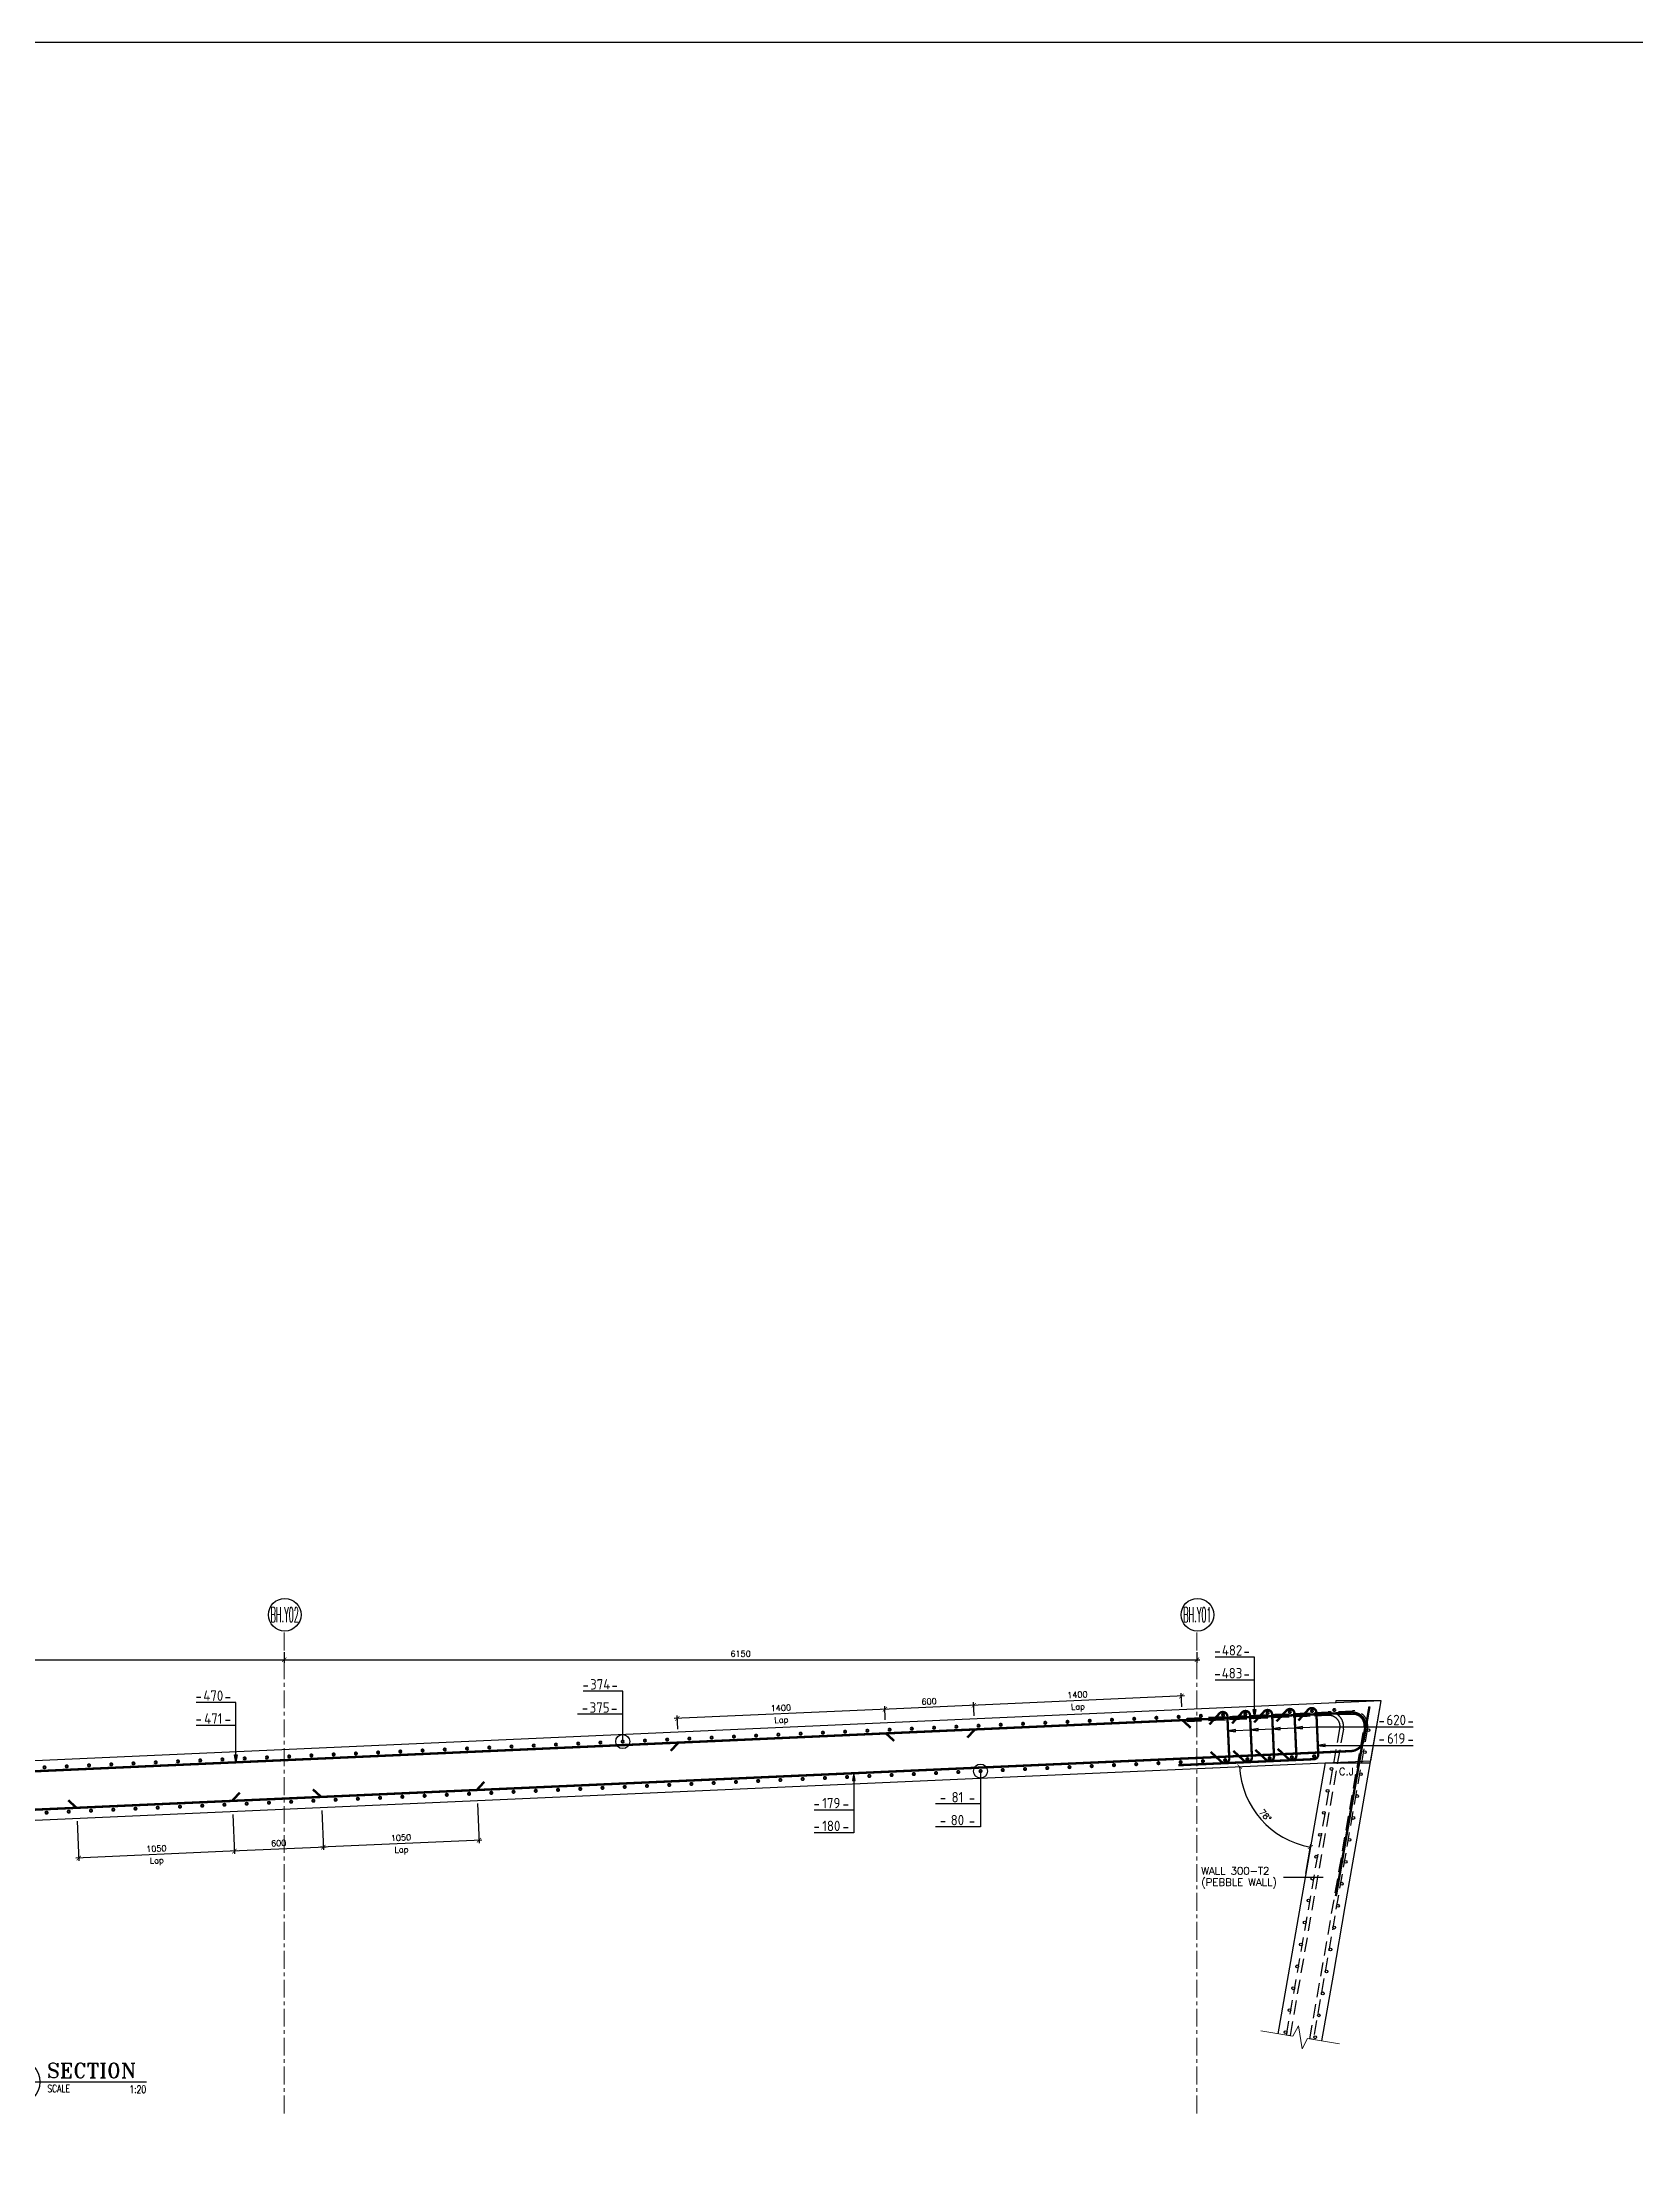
# Model space of a CAD drawing. Extents: x 660761725 to 1323371458, y 2734871439 to 5470067957.
# Drawn here: x 661490609 to 661501348, y 2734881799 to 2734896001 of the extents above; entities that cross this region are included whole.
import ezdxf
from ezdxf.enums import TextEntityAlignment as Align

# ---------------------------------------------------------------- set-up
doc = ezdxf.new("R2010")
doc.units = 0
doc.linetypes.add('AXES', pattern=[1.95, 1.2, -0.25, 0.25, -0.25])
doc.linetypes.add('Hidden', pattern=[714.375, 476.25, -238.125])
for name, color, linetype in [('_MECh-DIM', 7, 'Continuous'), ('S-ASSOCIATETEXT', 7, 'Continuous'), ('S-AXIS', 20, 'AXES'), ('S-RBAR-T10', 11, 'Continuous'), ('S-RBAR-T20', 10, 'Continuous'), ('S-RDIMO', 8, 'Continuous'), ('S-TXT', 3, 'Continuous'), ('S-TXT-B', 7, 'Continuous')]:
    doc.layers.add(name, color=color, linetype=linetype)
doc.layers.add('A-DETL', color=5, linetype='Continuous', lineweight=9, true_color=0x0000ff)
for name, color, linetype, lineweight in [('A-DETL-GENF', 7, 'Continuous', 9), ('A-ROOF', 7, 'Continuous', 15), ('A-WALL', 7, 'Continuous', 15), ('S-ARROW', 8, 'Continuous', 13), ('S-GRID', 7, 'Continuous', 9)]:
    doc.layers.add(name, color=color, linetype=linetype, lineweight=lineweight)
doc.layers.add('S-C.J', color=1, linetype='ZIGZAG', true_color=0xff0000)
doc.styles.add('ARMACAD', font='isocp.shx')
doc.styles.add('ROMANS', font='romans.shx')
doc.styles.add('ROMANT', font='romant')
doc.linetypes.add('ZIGZAG', pattern='A,0.0001,-0.2,[131,ltypeshp.shx,S=0.2,R=0,X=-0.2,Y=0],-0.4,[131,ltypeshp.shx,S=0.2,R=180,X=0.2,Y=0],-0.2', length=0.8001)
doc.dimstyles.new('S-DIMI-20', dxfattribs={"dimscale": 20, "dimtxt": 2, "dimasz": 1.5, "dimexe": 1, "dimexo": 1, "dimgap": 1, "dimtad": 1, "dimdec": 0, "dimzin": 12, "dimdsep": 46, "dimtxsty": 'ROMANS', "dimblk": 'ARCHTICK', "dimcen": 0.09, "dimdle": 1, "dimclrd": 8, "dimclre": 8, "dimclrt": 4, "dimadec": 0, "dimazin": 3, "dimtfac": 1, "dimtdec": 0, "dimtix": 1, "dimtmove": 1, "dimatfit": 3, "dimtolj": 1, "dimtzin": 0, "dimarcsym": 0})

# ---------------------------------------------------------------- blocks, each defined once
blk = doc.blocks.new('_ARCHTICK')
at = {"color": 0, "linetype": 'ByBlock', "const_width": 0.15}
blk.add_lwpolyline([(-0.5, -0.5), (0.5, 0.5)], dxfattribs=at)
blk = doc.blocks.new('*D1135')
at = {"layer": '_MECh-DIM', "color": 8, "lineweight": -2, "transparency": 16777216}
for p, q in [((662084726, 2734761795), (662084726, 2734761724)), ((662091376, 2734761795), (662091376, 2734761724)), ((662084706, 2734761744), (662091396, 2734761744))]:
    blk.add_line(p, q, dxfattribs=at)
at = {"layer": '_MECh-DIM', "color": 8, "lineweight": -2, "transparency": 16777216, "xscale": 30, "yscale": 30, "zscale": 30, "rotation": 180}
blk.add_blockref('_ARCHTICK', (662084726, 2734761744), dxfattribs=at)
at = {"layer": '_MECh-DIM', "color": 8, "lineweight": -2, "transparency": 16777216, "xscale": 30, "yscale": 30, "zscale": 30}
blk.add_blockref('_ARCHTICK', (662091376, 2734761744), dxfattribs=at)
at = {"layer": '_MECh-DIM', "color": 4, "transparency": 16777216, "insert": (662088051, 2734761784), "char_height": 40, "width": 19.95, "attachment_point": 5, "style": 'ROMANS'}
blk.add_mtext('\\A1;6650', dxfattribs=at)
blk = doc.blocks.new('*D1136')
at = {"layer": '_MECh-DIM', "color": 8, "lineweight": -2, "transparency": 16777216}
for p, q in [((662091376, 2734761795), (662091376, 2734761724)), ((662097526, 2734761795), (662097526, 2734761724)), ((662091356, 2734761744), (662097546, 2734761744))]:
    blk.add_line(p, q, dxfattribs=at)
at = {"layer": '_MECh-DIM', "color": 8, "lineweight": -2, "transparency": 16777216, "xscale": 30, "yscale": 30, "zscale": 30, "rotation": 180}
blk.add_blockref('_ARCHTICK', (662091376, 2734761744), dxfattribs=at)
at = {"layer": '_MECh-DIM', "color": 8, "lineweight": -2, "transparency": 16777216, "xscale": 30, "yscale": 30, "zscale": 30}
blk.add_blockref('_ARCHTICK', (662097526, 2734761744), dxfattribs=at)
at = {"layer": '_MECh-DIM', "color": 4, "transparency": 16777216, "insert": (662094451, 2734761784), "char_height": 40, "width": 19.95, "attachment_point": 5, "style": 'ROMANS'}
blk.add_mtext('\\A1;6150', dxfattribs=at)
blk = doc.blocks.new('*D1137')
at = {"layer": '_MECh-DIM', "color": 8, "lineweight": -2, "transparency": 16777216}
for p, q in [((662082240, 2734760331), (662082040, 2734760322)), ((662081668, 2734759733), (662081668, 2734759933))]:
    blk.add_line(p, q, dxfattribs=at)
blk.add_arc((662081668, 2734760305), 392, 270, 2.5485, dxfattribs=at)
at = {"layer": '_MECh-DIM', "color": 8, "lineweight": -2, "transparency": 16777216, "xscale": 30, "yscale": 30, "zscale": 30}
for p, rotation in [((662082060, 2734760323), 92.5485021482656), ((662081668, 2734759913), 179.999999994859)]:
    blk.add_blockref('_ARCHTICK', p, dxfattribs=dict(at, rotation=rotation))
at = {"layer": '_MECh-DIM', "color": 4, "transparency": 16777216, "insert": (662081922, 2734760062), "char_height": 40, "width": 13.43, "attachment_point": 5, "rotation": 46.2743, "style": 'ROMANS'}
blk.add_mtext('\\A1;93°', dxfattribs=at)
blk = doc.blocks.new('*D1138')
at = {"layer": '_MECh-DIM', "color": 8, "lineweight": -2, "transparency": 16777216}
for p, q in [((662097634, 2734761016), (662097834, 2734761025)), ((662098260, 2734760304), (662098294, 2734760501))]:
    blk.add_line(p, q, dxfattribs=at)
blk.add_arc((662098390, 2734761050), 577, 182.5485, 260.1283, dxfattribs=at)
at = {"layer": '_MECh-DIM', "color": 8, "lineweight": -2, "transparency": 16777216, "xscale": 30, "yscale": 30, "zscale": 30}
for p, rotation in [((662097814, 2734761024), 92.548502136605), ((662098291, 2734760482), 350.1282556104969)]:
    blk.add_blockref('_ARCHTICK', p, dxfattribs=dict(at, rotation=rotation))
at = {"layer": '_MECh-DIM', "color": 4, "transparency": 16777216, "insert": (662097987, 2734760695), "char_height": 40, "width": 13.43, "attachment_point": 5, "rotation": 311.3384, "style": 'ROMANS'}
blk.add_mtext('\\A1;78°', dxfattribs=at)
blk = doc.blocks.new('*U1142')
at = {"layer": 'S-AXIS', "color": 3, "linetype": 'Continuous'}
blk.add_circle((0, 5.5), 5.5, dxfattribs=at)
at = {"layer": 'S-AXIS', "color": 3, "linetype": 'Continuous', "ltscale": 0.5, "style": 'ROMANT', "width": 0.4, "flags": 8}
blk.add_attdef('A', text='', height=5, dxfattribs=at).set_placement((0, 5.5), align=Align.MIDDLE_CENTER)
blk = doc.blocks.new('SECTION TITLE2')
at = {"layer": 'S-TXT', "color": 2}
blk.add_line((-7.5, 0), (7.5, 0), dxfattribs=at)
at = {"layer": 'S-TXT'}
blk.add_circle((0, 0), 7.5, dxfattribs=at)
at = {"layer": 'S-TXT-B', "color": 3}
blk.add_line((7.5, 0), (43.46, 0), dxfattribs=at)
at = {"layer": 'S-TXT', "style": 'ROMANS', "width": 0.75}
blk.add_text('SCALE', height=2.5, dxfattribs=at).set_placement((10, -3.5))
at = {"layer": 'S-TXT', "color": 7, "style": 'ROMANT', "flags": 8}
blk.add_attdef('01', text='', height=5, dxfattribs=at).set_placement((0, 3.75), align=Align.MIDDLE)
blk.add_attdef('SECTION', text='', height=5, dxfattribs=at).set_placement((9.91, -0.17), align=Align.BOTTOM_LEFT)
at = {"layer": 'S-TXT', "style": 'ROMANS', "width": 0.7, "flags": 8}
blk.add_attdef('-', text='', height=2.25, dxfattribs=at).set_placement((0, -2.26), align=Align.MIDDLE)
at = {"layer": 'S-TXT', "style": 'ROMANS', "width": 0.75, "flags": 8}
blk.add_attdef('1:250', text='', height=2.5, dxfattribs=at).set_placement((43.28, -4.5), align=Align.BOTTOM_RIGHT)
blk = doc.blocks.new('*D1096')
at = {"layer": '_MECh-DIM', "color": 8, "lineweight": -2, "transparency": 16777216}
for p, q in [((661492493, 2734884087), (661492505, 2734883820)), ((661493542, 2734884133), (661493554, 2734883866)), ((661493573, 2734883887), (661492484, 2734883839))]:
    blk.add_line(p, q, dxfattribs=at)
at = {"layer": '_MECh-DIM', "color": 8, "lineweight": -2, "transparency": 16777216, "xscale": 30, "yscale": 30, "zscale": 30}
for p, rotation in [((661493553, 2734883886), 2.548500871916008), ((661492504, 2734883839), 182.548500871916)]:
    blk.add_blockref('_ARCHTICK', p, dxfattribs=dict(at, rotation=rotation))
at = {"layer": '_MECh-DIM', "color": 4, "transparency": 16777216, "char_height": 40, "attachment_point": 5, "rotation": 2.5485, "style": 'ROMANS'}
for s, insert in [('\\A1;1050', (661493027, 2734883903)), ('\\A1;Lap', (661493031, 2734883816))]:
    blk.add_mtext(s, dxfattribs=dict(at, insert=insert))
blk = doc.blocks.new('*D1097')
at = {"layer": '_MECh-DIM', "color": 8, "lineweight": -2, "transparency": 16777216}
for p, q in [((661491894, 2734884060), (661491906, 2734883793)), ((661490845, 2734884013), (661490857, 2734883746)), ((661491925, 2734883814), (661490836, 2734883765))]:
    blk.add_line(p, q, dxfattribs=at)
at = {"layer": '_MECh-DIM', "color": 8, "lineweight": -2, "transparency": 16777216, "xscale": 30, "yscale": 30, "zscale": 30}
for p, rotation in [((661490856, 2734883766), 182.548500871916), ((661491905, 2734883813), 2.548500871916008)]:
    blk.add_blockref('_ARCHTICK', p, dxfattribs=dict(at, rotation=rotation))
at = {"layer": '_MECh-DIM', "color": 4, "transparency": 16777216, "char_height": 40, "attachment_point": 5, "rotation": 2.5485, "style": 'ROMANS'}
for s, insert in [('\\A1;1050', (661491379, 2734883829)), ('\\A1;Lap', (661491382, 2734883743))]:
    blk.add_mtext(s, dxfattribs=dict(at, insert=insert))
blk = doc.blocks.new('*D1098')
at = {"layer": '_MECh-DIM', "color": 8, "lineweight": -2, "transparency": 16777216}
for p, q in [((661491894, 2734884060), (661491906, 2734883793)), ((661492493, 2734884087), (661492505, 2734883820)), ((661492524, 2734883840), (661491885, 2734883812))]:
    blk.add_line(p, q, dxfattribs=at)
at = {"layer": '_MECh-DIM', "color": 8, "lineweight": -2, "transparency": 16777216, "xscale": 30, "yscale": 30, "zscale": 30}
for p, rotation in [((661491905, 2734883813), 182.548500871916), ((661492504, 2734883839), 2.548500871916008)]:
    blk.add_blockref('_ARCHTICK', p, dxfattribs=dict(at, rotation=rotation))
at = {"layer": '_MECh-DIM', "color": 4, "transparency": 16777216, "insert": (661492203, 2734883866), "char_height": 40, "attachment_point": 5, "rotation": 2.5485, "style": 'ROMANS'}
blk.add_mtext('\\A1;600', dxfattribs=at)
blk = doc.blocks.new('*D1102')
at = {"layer": '_MECh-DIM', "color": 8, "lineweight": -2, "transparency": 16777216}
for p, q in [((661498306, 2734884858), (661496867, 2734884794)), ((661496890, 2734884723), (661496886, 2734884815)), ((661498289, 2734884785), (661498285, 2734884877))]:
    blk.add_line(p, q, dxfattribs=at)
at = {"layer": '_MECh-DIM', "color": 8, "lineweight": -2, "transparency": 16777216, "xscale": 30, "yscale": 30, "zscale": 30}
for p, rotation in [((661496887, 2734884795), 182.5484824580431), ((661498286, 2734884857), 2.548482458043102)]:
    blk.add_blockref('_ARCHTICK', p, dxfattribs=dict(at, rotation=rotation))
at = {"layer": '_MECh-DIM', "color": 4, "transparency": 16777216, "char_height": 40, "attachment_point": 5, "rotation": 2.5485, "style": 'ROMANS'}
for s, insert in [('\\A1;1400', (661497585, 2734884866)), ('\\A1;Lap', (661497589, 2734884779))]:
    blk.add_mtext(s, dxfattribs=dict(at, insert=insert))
blk = doc.blocks.new('*D1103')
at = {"layer": '_MECh-DIM', "color": 8, "lineweight": -2, "transparency": 16777216}
for p, q in [((661496308, 2734884769), (661494869, 2734884705)), ((661496291, 2734884696), (661496287, 2734884788)), ((661494892, 2734884634), (661494888, 2734884726))]:
    blk.add_line(p, q, dxfattribs=at)
at = {"layer": '_MECh-DIM', "color": 8, "lineweight": -2, "transparency": 16777216, "xscale": 30, "yscale": 30, "zscale": 30}
for p, rotation in [((661496288, 2734884768), 2.548482458043102), ((661494889, 2734884706), 182.5484824580431)]:
    blk.add_blockref('_ARCHTICK', p, dxfattribs=dict(at, rotation=rotation))
at = {"layer": '_MECh-DIM', "color": 4, "transparency": 16777216, "char_height": 40, "attachment_point": 5, "rotation": 2.5485, "style": 'ROMANS'}
for s, insert in [('\\A1;1400', (661495587, 2734884777)), ('\\A1;Lap', (661495591, 2734884690))]:
    blk.add_mtext(s, dxfattribs=dict(at, insert=insert))
blk = doc.blocks.new('*D1104')
at = {"layer": '_MECh-DIM', "color": 8, "lineweight": -2, "transparency": 16777216}
for p, q in [((661496907, 2734884796), (661496268, 2734884767)), ((661496291, 2734884696), (661496287, 2734884788)), ((661496890, 2734884723), (661496886, 2734884815))]:
    blk.add_line(p, q, dxfattribs=at)
at = {"layer": '_MECh-DIM', "color": 8, "lineweight": -2, "transparency": 16777216, "xscale": 30, "yscale": 30, "zscale": 30}
for p, rotation in [((661496288, 2734884768), 182.5484824580431), ((661496887, 2734884795), 2.548482458043102)]:
    blk.add_blockref('_ARCHTICK', p, dxfattribs=dict(at, rotation=rotation))
at = {"layer": '_MECh-DIM', "color": 4, "transparency": 16777216, "insert": (661496586, 2734884821), "char_height": 40, "attachment_point": 5, "rotation": 2.5485, "style": 'ROMANS'}
blk.add_mtext('\\A1;600', dxfattribs=at)
blk = doc.blocks.new('cadf_11')
for p, q in [((-4.16, 1.17), (-5.64, 1.17)), ((4.16, 1.17), (5.64, 1.17))]:
    blk.add_line(p, q)
at = {"style": 'ARMACAD'}
for tag, p in [('$COM3', (-6.46, -2.82)), ('$COM4', (19.38, -2.81))]:
    blk.add_attdef(tag, text='', height=3.5, dxfattribs=at).set_placement(p, align=Align.BOTTOM_RIGHT)
blk.add_attdef('$REP', text='', height=3.5, dxfattribs=at).set_placement((0, 0), align=Align.CENTER)
blk = doc.blocks.new('CADF_02')
at = {"color": 0}
blk.add_lwpolyline([(0, 0), (2.5, -0.42), (2.5, 0.42)], close=True, dxfattribs=at)
blk = doc.blocks.new('If this is the path they’ve chosen… we shall resist. And not shall it pass.')
at = {"layer": 'A-WALL', "lineweight": 5}
h = blk.add_hatch(color=8, dxfattribs=at)
h.paths.add_polyline_path([(662081366.1, 2734760692.4), (662081366.1, 2734760692.4), (662081389, 2734760693.4)])
h.paths.add_polyline_path([(662081364.2, 2734760692.4), (662081366.1, 2734760692.4), (662081364.2, 2734760692.4)])
at = {"layer": 'A-DETL', "color": 8, "linetype": 'Hidden'}
for p, q in [((662098767.1, 2734761467), (662098763.1, 2734761468.4)), ((662098692.8, 2734761064.8), (662098696.8, 2734761063.4))]:
    blk.add_line(p, q, dxfattribs=at)
at = {"layer": 'A-DETL-GENF', "color": 8}
for p, q in [((662098172.9, 2734759207.4), (662097957.5, 2734759242.9)), ((662098209.8, 2734759277.3), (662098172.9, 2734759207.4)), ((662098234.7, 2734759121.2), (662098209.8, 2734759277.3)), ((662098271.6, 2734759191.1), (662098234.7, 2734759121.2)), ((662098487, 2734759155.6), (662098271.6, 2734759191.1)), ((662081482.9, 2734758918.6), (662081457.9, 2734758843.6)), ((662081532.9, 2734758768.6), (662081482.9, 2734758918.6)), ((662081457.9, 2734758843.6), (662081313.6, 2734758843.6)), ((662081557.9, 2734758843.6), (662081532.9, 2734758768.6)), ((662081702.3, 2734758843.6), (662081557.9, 2734758843.6))]:
    blk.add_line(p, q, dxfattribs=at)
at = {"layer": 'A-ROOF', "color": 8, "lineweight": 25}
for p, q in [((662098767.2, 2734761466.9), (662081366.1, 2734760692.4)), ((662098696.9, 2734761063.3), (662098767.2, 2734761466.9)), ((662081667.8, 2734760305.4), (662098389.7, 2734761049.7)), ((662098389.7, 2734761049.7), (662098696.9, 2734761063.3))]:
    blk.add_line(p, q, dxfattribs=at)
at = {"layer": 'A-ROOF', "color": 8}
blk.add_line((662081379.6, 2734760694.7), (662081366.1, 2734760692.4), dxfattribs=at)
at = {"layer": 'A-WALL', "color": 8, "lineweight": 25}
for p, q in [((662098462.3, 2734761467.2), (662098459.9, 2734761453.2)), ((662098767.2, 2734761466.9), (662098462.3, 2734761467.2)), ((662081364.2, 2734760692.4), (662081364.2, 2734758843.6)), ((662081366.1, 2734760692.4), (662081364.2, 2734760692.4)), ((662081667.8, 2734758843.6), (662081667.8, 2734760305.4))]:
    blk.add_line(p, q, dxfattribs=at)
at = {"layer": 'A-WALL', "color": 8}
blk.add_line((662081364.2, 2734760692.4), (662081377.7, 2734760694.7), dxfattribs=at)
at = {"layer": 'A-WALL', "color": 8, "lineweight": 25, "flags": 128}
for points in [[(662098368.4, 2734759175.2), (662098445.4, 2734759617.9), (662098525.9, 2734760080.1), (662098606.3, 2734760542.4), (662098686.7, 2734761004.7), (662098767.2, 2734761466.9)], [(662098389.7, 2734761049.7), (662098140.9, 2734759620), (662098072, 2734759224)]]:
    blk.add_lwpolyline(points, dxfattribs=at)
at = {"layer": 'S-C.J', "ltscale": 60}
for points in [[(662098389.7, 2734761049.7), (662098694.6, 2734761049.7)], [(662081667.8, 2734760305.4), (662081364.2, 2734760305.4)]]:
    blk.add_lwpolyline(points, dxfattribs=at)
at = {"layer": 'S-GRID', "color": 8, "linetype": 'AXES', "lineweight": 13, "ltscale": 100}
for p, q in [((662084725.7, 2734758687.1), (662084725.7, 2734761937.1)), ((662091375.7, 2734758687.1), (662091375.7, 2734761937.1)), ((662097525.7, 2734758687.1), (662097525.7, 2734761937.1))]:
    blk.add_line(p, q, dxfattribs=at)
ref = blk.add_blockref('*U1142', (662084729.3, 2734761937), dxfattribs=dict(at, xscale=20, yscale=20, zscale=20))
ref.add_attrib('A', 'BH.Y03', dxfattribs={"layer": 'S-AXIS', "color": 3, "linetype": 'Continuous', "ltscale": 0.5, "height": 100, "style": 'ROMANT', "width": 0.4}).set_placement((662084729.3, 2734762047), align=Align.MIDDLE_CENTER)
ref = blk.add_blockref('*U1142', (662091379.3, 2734761937), dxfattribs=dict(at, xscale=20, yscale=20, zscale=20))
ref.add_attrib('A', 'BH.Y02', dxfattribs={"layer": 'S-AXIS', "color": 3, "linetype": 'Continuous', "ltscale": 0.5, "height": 100, "style": 'ROMANT', "width": 0.4}).set_placement((662091379.3, 2734762047), align=Align.MIDDLE_CENTER)
ref = blk.add_blockref('*U1142', (662097529.3, 2734761937), dxfattribs=dict(at, xscale=20, yscale=20, zscale=20))
ref.add_attrib('A', 'BH.Y01', dxfattribs={"layer": 'S-AXIS', "color": 3, "linetype": 'Continuous', "ltscale": 0.5, "height": 100, "style": 'ROMANT', "width": 0.4}).set_placement((662097529.3, 2734762047), align=Align.MIDDLE_CENTER)
at = {"layer": 'S-TXT'}
ref = blk.add_blockref('SECTION TITLE2', (662089579.7, 2734758899.4), dxfattribs=dict(at, xscale=20, yscale=20, zscale=20))
ref.add_attrib('1:250', '1:20', dxfattribs={"height": 50, "style": 'ROMANS', "width": 0.75}).set_placement((662090445.2, 2734758809.4), align=Align.BOTTOM_RIGHT)
ref.add_attrib('-', '-', dxfattribs={"height": 45, "style": 'ROMANS', "width": 0.7}).set_placement((662089579.7, 2734758854.2), align=Align.MIDDLE)
ref.add_attrib('SECTION', 'SECTION', dxfattribs={"color": 7, "height": 100, "style": 'ROMANT'}).set_placement((662089777.9, 2734758896.1), align=Align.BOTTOM_LEFT)
ref.add_attrib('01', '7', dxfattribs={"color": 7, "height": 100, "style": 'ROMANT'}).set_placement((662089579.7, 2734758974.4), align=Align.MIDDLE)
at = {"layer": 'S-TXT', "char_height": 50, "attachment_point": 1, "rotation": 2.5485, "style": 'ROMANS'}
for s, insert in [('400 THK. ROOF SLAB', (662087930.7, 2734761242.9)), ('SLOPE UP 4%', (662087937.3, 2734761136.7))]:
    blk.add_mtext(s, dxfattribs=dict(at, insert=insert))
at = {"layer": 'S-TXT', "char_height": 50, "width": 86.194, "attachment_point": 3, "style": 'ROMANS'}
for insert in [(662098604.9, 2734761015.9), (662081572.8, 2734760271.6)]:
    blk.add_mtext('\\pi-150,l150,t150;C.J.', dxfattribs=dict(at, insert=insert))
at = {"layer": 'S-TXT', "char_height": 50, "style": 'ROMANS'}
for s, insert, attachment_point in [('WALL 300-T2', (662097555.9, 2734760345.7), 1), ('(PEBBLE WALL)', (662097555.2, 2734760269.8), 1), ('(PEBBLE WALL)', (662082566.7, 2734759635.4), 3), ('WALL 300-T2', (662082566.1, 2734759711.3), 3)]:
    blk.add_mtext(s, dxfattribs=dict(at, insert=insert, attachment_point=attachment_point))
at = {"layer": '_MECh-DIM', "color": 8}
for base, p1, p2, picture, middle in [((662091375.7, 2734761744.1), (662084725.7, 2734761814.8), (662091375.7, 2734761814.8), '*D1135', (662088050.7, 2734761784.1)), ((662097525.7, 2734761744.1), (662091375.7, 2734761814.8), (662097525.7, 2734761814.8), '*D1136', (662094450.7, 2734761784.1))]:
    dim = blk.add_linear_dim(base=base, p1=p1, p2=p2, dimstyle='S-DIMI-20', dxfattribs=at)
    dim.commit()
    dim.dimension.update_dxf_attribs({"geometry": picture, "text_midpoint": middle})
for base, center, p1, p2, picture, middle in [((662097882.6, 2734760775.4), (662098389.7, 2734761049.7), (662097613.9, 2734761015.1), (662098256.5, 2734760284.6), '*D1138', (662097986.8, 2734760695.3)), ((662081869, 2734759968.6), (662081667.8, 2734760305.4), (662081667.8, 2734759713.1), (662082259.5, 2734760331.7), '*D1137', (662081922.4, 2734760061.8))]:
    dim = blk.add_angular_dim_3p(base=base, center=center, p1=p1, p2=p2, dimstyle='S-DIMI-20', dxfattribs=at)
    dim.commit()
    dim.dimension.update_dxf_attribs({"geometry": picture, "text_midpoint": middle})
at = {"layer": 'S-ARROW'}
for points, override in [([(662089041.7, 2734761212.2), (662087932.8, 2734761162.9)], {"dimasz": 7.5, "dimgap": 1, "dimtad": 0}), ([(662098377.1, 2734760277.6), (662098110.1, 2734760277.6)], {"dimgap": 1, "dimtad": 0}), ([(662081585.9, 2734759643.2), (662082011.9, 2734759643.2)], {"dimgap": 1, "dimtad": 0})]:
    blk.add_leader(points, dimstyle='S-DIMI-20', override=override, dxfattribs=at)

msp = doc.modelspace()

# ---------------------------------------------------------------- linework, layer by layer
msp.add_lwpolyline([(661479758.56502104, 2734896001), (661616778.56502104, 2734896001), (661616778.56502104, 2734871439), (661479758.56502104, 2734871439)], close=True)
at = {"layer": 'S-RBAR-T10', "const_width": 16}
for points in [[(661499074.26696742, 2734884692.54643202), (661499141.76355219, 2734884766.33132792, -0.6681786379), (661499195.60620892, 2734884746.78580523), (661499208.18982971, 2734884464.06570911, -0.4142135624), (661499178.59890842, 2734884431.71795177), (661498266.01400864, 2734884391.09960794)], [(661498474.76603973, 2734884665.85524797), (661498542.26262355, 2734884739.64014578, -0.6681786379), (661498596.10528123, 2734884720.09462214), (661498608.67648041, 2734884437.6536088, -0.6681786379), (661498556.78320026, 2734884413.40187216), (661498482.99830234, 2734884480.89845705)], [(661498627.44242036, 2734884672.65073919), (661498694.93900466, 2734884746.43563604, -0.6681786379), (661498748.78166223, 2734884726.89011288), (661498761.35286129, 2734884444.44909906, -0.6681786379), (661498709.4595803, 2734884420.19736195), (661498635.67468345, 2734884487.69394684)], [(661498776.122756, 2734884679.2683692), (661498843.61934042, 2734884753.053267, -0.6681786379), (661498897.46199799, 2734884733.50774288), (661498910.03319693, 2734884451.06672907, -0.6681786379), (661498858.13991714, 2734884426.8149929), (661498784.35501909, 2734884494.31157684)], [(661498926.80111468, 2734884685.9749279), (661498994.29769826, 2734884759.75982618, -0.6681786379), (661499048.14035606, 2734884740.21430302), (661499060.71155477, 2734884457.77328777, -0.6681786379), (661499008.8182745, 2734884433.52155209), (661498935.03337729, 2734884501.01813602)]]:
    msp.add_lwpolyline(points, format="xyb", dxfattribs=at)
at = {"layer": 'S-RBAR-T20', "const_width": 16}
for points in [[(661482299.50306833, 2734884018.48139095), (661482299.50306833, 2734883817.66642809, 0.4273022007), (661482393.24380803, 2734883728.00519609), (661499429.49655378, 2734884486.27326918, 0.3520562962), (661499513.9269731, 2734884560.54746723), (661499553.37267458, 2734884787.22105885)], [(661482302.36967385, 2734882744.02762699), (661482302.36967313, 2734883899.81425285, -0.40124495), (661482385.26232862, 2734883986.47845221), (661499435.39625013, 2734884745.36436415, -0.4792283158), (661499524.71917486, 2734884643.82746792), (661499327.30234301, 2734883509.37656784)]]:
    msp.add_lwpolyline(points, format="xyb", dxfattribs=at)
for points in [[(661498411.62786019, 2734884723.05907297, -1), (661498423.33139729, 2734884724.10296917, -1)], [(661498561.47950113, 2734884729.72883415, -1), (661498573.18303823, 2734884730.77272892, -1)], [(661498711.33114219, 2734884736.39859295, -1), (661498723.03467929, 2734884737.44248915, -1)], [(661498861.18278313, 2734884743.06835318, -1), (661498872.88632023, 2734884744.1122489, -1)], [(661499011.03442407, 2734884749.73811293, -1), (661499022.73796117, 2734884750.78200912, -1)], [(661499160.88606513, 2734884756.40787315, -1), (661499172.58960223, 2734884757.45176888, -1)], [(661499310.73770607, 2734884763.0776329, -1), (661499322.44124317, 2734884764.1215291, -1)], [(661495264.74339974, 2734884582.99411583, -1), (661495276.44693685, 2734884584.03801203, -1)], [(661495414.59504068, 2734884589.66387606, -1), (661495426.29857779, 2734884590.70777178, -1)], [(661495564.44668162, 2734884596.33363581, -1), (661495576.15021873, 2734884597.37753201, -1)], [(661495714.29832268, 2734884603.00339603, -1), (661495726.00185978, 2734884604.0472908, -1)], [(661495864.14996362, 2734884609.67315578, -1), (661495875.85350072, 2734884610.71705198, -1)], [(661496014.00160456, 2734884616.34291601, -1), (661496025.70514166, 2734884617.38681078, -1)], [(661496163.8532455, 2734884623.01267481, -1), (661496175.5567826, 2734884624.05657101, -1)], [(661496313.70488656, 2734884629.68243504, -1), (661496325.40842366, 2734884630.72633123, -1)], [(661496463.5565275, 2734884636.35219479, -1), (661496475.2600646, 2734884637.39609098, -1)], [(661496613.40816844, 2734884643.02195501, -1), (661496625.11170554, 2734884644.06585121, -1)], [(661496763.25980949, 2734884649.69171476, -1), (661496774.9633466, 2734884650.73561001, -1)], [(661496913.11145043, 2734884656.36147499, -1), (661496924.81498754, 2734884657.40537024, -1)], [(661497062.96309137, 2734884663.03123522, -1), (661497074.66662848, 2734884664.07512999, -1)], [(661497212.81473243, 2734884669.70099401, -1), (661497224.51826954, 2734884670.74489021, -1)], [(661497362.66637337, 2734884676.37075377, -1), (661497374.36991048, 2734884677.41464996, -1)], [(661497512.51801431, 2734884683.04051399, -1), (661497524.22155142, 2734884684.08441019, -1)], [(661497662.36965537, 2734884689.71027422, -1), (661497674.07319248, 2734884690.75416994, -1)], [(661497812.22129631, 2734884696.38003397, -1), (661497823.92483342, 2734884697.42393017, -1)], [(661497962.07293725, 2734884703.0497942, -1), (661497973.77647436, 2734884704.09368896, -1)], [(661498111.92457819, 2734884709.71955395, -1), (661498123.6281153, 2734884710.76345015, -1)], [(661498261.77621925, 2734884716.38931417, -1), (661498273.47975636, 2734884717.43320894, -1)], [(661492117.85893917, 2734884442.92915916, -1), (661492129.56247628, 2734884443.97305393, -1)], [(661492267.71058023, 2734884449.59891796, -1), (661492279.41411734, 2734884450.64281416, -1)], [(661492417.56222117, 2734884456.26867819, -1), (661492429.26575828, 2734884457.31257391, -1)], [(661492567.41386211, 2734884462.93843794, -1), (661492579.11739922, 2734884463.98233414, -1)], [(661492717.26550317, 2734884469.60819817, -1), (661492728.96904027, 2734884470.65209389, -1)], [(661492867.11714411, 2734884476.27795792, -1), (661492878.82068121, 2734884477.32185411, -1)], [(661493016.96878505, 2734884482.94771814, -1), (661493028.67232215, 2734884483.99161291, -1)], [(661493166.82042599, 2734884489.61747789, -1), (661493178.52396309, 2734884490.66137409, -1)], [(661493316.67206705, 2734884496.28723812, -1), (661493328.37560415, 2734884497.33113289, -1)], [(661493466.52370799, 2734884502.95699692, -1), (661493478.22724509, 2734884504.00089312, -1)], [(661493616.37534893, 2734884509.62675714, -1), (661493628.07888603, 2734884510.67065287, -1)], [(661493766.22698998, 2734884516.2965169, -1), (661493777.93052709, 2734884517.34041309, -1)], [(661493916.07863092, 2734884522.96627712, -1), (661493927.78216803, 2734884524.01017284, -1)], [(661494065.93027186, 2734884529.63603687, -1), (661494077.63380897, 2734884530.67993307, -1)], [(661494215.78191292, 2734884536.3057971, -1), (661494227.48545003, 2734884537.34969282, -1)], [(661494365.63355386, 2734884542.97555685, -1), (661494377.33709097, 2734884544.01945305, -1)], [(661494515.4851948, 2734884549.64531708, -1), (661494527.18873191, 2734884550.68921185, -1)], [(661494665.33683574, 2734884556.31507587, -1), (661494677.04037285, 2734884557.35897207, -1)], [(661494815.1884768, 2734884562.98483706, -1), (661494826.89201391, 2734884564.02873182, -1)], [(661494965.04011774, 2734884569.65459585, -1), (661494976.74365485, 2734884570.69849205, -1)], [(661495114.89175868, 2734884576.32435608, -1), (661495126.59529579, 2734884577.3682518, -1)], [(661498874.74685085, 2734884438.32009077, 1), (661498886.49685085, 2734884438.32009077, 1)], [(661499024.59849179, 2734884444.989851, 1), (661499036.34849179, 2734884444.989851, 1)], [(661499174.45013285, 2734884451.65961123, 1), (661499186.20013285, 2734884451.65961123, 1)], [(661490619.34252942, 2734884376.23156023, -1), (661490631.04606652, 2734884377.275455, -1)], [(661490769.19417048, 2734884382.90131998, -1), (661490780.89770758, 2734884383.94521523, -1)], [(661490919.04581141, 2734884389.57107878, -1), (661490930.74934852, 2734884390.61497498, -1)], [(661491068.89745235, 2734884396.240839, -1), (661491080.60098946, 2734884397.2847352, -1)], [(661491218.74909341, 2734884402.91059923, -1), (661491230.45263052, 2734884403.95449495, -1)], [(661491368.60073435, 2734884409.58035898, -1), (661491380.30427146, 2734884410.62425518, -1)], [(661491518.45237529, 2734884416.25011921, -1), (661491530.1559124, 2734884417.29401493, -1)], [(661491668.30401623, 2734884422.91987896, -1), (661491680.00755334, 2734884423.96377516, -1)], [(661491818.15565729, 2734884429.58963919, -1), (661491829.8591944, 2734884430.63353395, -1)], [(661491968.00729823, 2734884436.25939798, -1), (661491979.71083534, 2734884437.30329418, -1)], [(661495727.8623904, 2734884298.25513315, 1), (661495739.6123904, 2734884298.25513315, 1)], [(661495877.71403134, 2734884304.9248929, 1), (661495889.46403134, 2734884304.9248929, 1)], [(661496027.56567228, 2734884311.59465313, 1), (661496039.31567228, 2734884311.59465313, 1)], [(661496177.41731322, 2734884318.26441288, 1), (661496189.16731322, 2734884318.26441288, 1)], [(661496327.26895428, 2734884324.93417311, 1), (661496339.01895428, 2734884324.93417311, 1)], [(661496477.12059522, 2734884331.60393286, 1), (661496488.87059522, 2734884331.60393286, 1)], [(661496626.97223616, 2734884338.27369308, 1), (661496638.72223616, 2734884338.27369308, 1)], [(661496776.82387722, 2734884344.94345188, 1), (661496788.57387722, 2734884344.94345188, 1)], [(661496926.67551816, 2734884351.61321211, 1), (661496938.42551816, 2734884351.61321211, 1)], [(661497076.52715909, 2734884358.28297186, 1), (661497088.27715909, 2734884358.28297186, 1)], [(661497226.37880015, 2734884364.95273209, 1), (661497238.12880015, 2734884364.95273209, 1)], [(661497376.23044109, 2734884371.62249184, 1), (661497387.98044109, 2734884371.62249184, 1)], [(661497526.08208203, 2734884378.29225206, 1), (661497537.83208203, 2734884378.29225206, 1)], [(661497675.93372309, 2734884384.96201181, 1), (661497687.68372309, 2734884384.96201181, 1)], [(661497825.78536403, 2734884391.63177204, 1), (661497837.53536403, 2734884391.63177204, 1)], [(661497975.63700497, 2734884398.30153084, 1), (661497987.38700497, 2734884398.30153084, 1)], [(661498125.48864591, 2734884404.97129202, 1), (661498137.23864591, 2734884404.97129202, 1)], [(661498275.34028697, 2734884411.64105082, 1), (661498287.09028697, 2734884411.64105082, 1)], [(661498425.19192791, 2734884418.31081104, 1), (661498436.94192791, 2734884418.31081104, 1)], [(661498575.04356885, 2734884424.98057079, 1), (661498586.79356885, 2734884424.98057079, 1)], [(661498724.89520991, 2734884431.65033102, 1), (661498736.64520991, 2734884431.65033102, 1)], [(661492580.97792983, 2734884158.19017601, 1), (661492592.72792983, 2734884158.19017601, 1)], [(661492730.82957089, 2734884164.85993624, 1), (661492742.57957089, 2734884164.85993624, 1)], [(661492880.68121183, 2734884171.52969599, 1), (661492892.43121183, 2734884171.52969599, 1)], [(661493030.53285277, 2734884178.19945478, 1), (661493042.28285277, 2734884178.19945478, 1)], [(661493180.38449371, 2734884184.86921501, 1), (661493192.13449371, 2734884184.86921501, 1)], [(661493330.23613477, 2734884191.53897476, 1), (661493341.98613477, 2734884191.53897476, 1)], [(661493480.08777571, 2734884198.20873499, 1), (661493491.83777571, 2734884198.20873499, 1)], [(661493629.93941665, 2734884204.87849522, 1), (661493641.68941665, 2734884204.87849522, 1)], [(661493779.79105771, 2734884211.54825497, 1), (661493791.54105771, 2734884211.54825497, 1)], [(661493929.64269865, 2734884218.21801519, 1), (661493941.39269865, 2734884218.21801519, 1)], [(661494079.49433959, 2734884224.88777399, 1), (661494091.24433959, 2734884224.88777399, 1)], [(661494229.34598064, 2734884231.55753517, 1), (661494241.09598064, 2734884231.55753517, 1)], [(661494379.19762158, 2734884238.22729397, 1), (661494390.94762158, 2734884238.22729397, 1)], [(661494529.04926252, 2734884244.8970542, 1), (661494540.79926252, 2734884244.8970542, 1)], [(661494678.90090346, 2734884251.56681395, 1), (661494690.65090346, 2734884251.56681395, 1)], [(661494828.75254452, 2734884258.23657417, 1), (661494840.50254452, 2734884258.23657417, 1)], [(661494978.60418546, 2734884264.90633392, 1), (661494990.35418546, 2734884264.90633392, 1)], [(661495128.4558264, 2734884271.57609415, 1), (661495140.2058264, 2734884271.57609415, 1)], [(661495278.30746746, 2734884278.24585295, 1), (661495290.05746746, 2734884278.24585295, 1)], [(661495428.1591084, 2734884284.91561413, 1), (661495439.9091084, 2734884284.91561413, 1)], [(661495578.01074934, 2734884291.58537292, 1), (661495589.76074934, 2734884291.58537292, 1)], [(661490632.90659714, 2734884071.48329687, 1), (661490644.65659714, 2734884071.48329687, 1)], [(661490782.7582382, 2734884078.1530571, 1), (661490794.5082382, 2734884078.1530571, 1)], [(661490932.60987914, 2734884084.82281685, 1), (661490944.35987914, 2734884084.82281685, 1)], [(661491082.46152008, 2734884091.49257708, 1), (661491094.21152008, 2734884091.49257708, 1)], [(661491232.31316113, 2734884098.16233683, 1), (661491244.06316113, 2734884098.16233683, 1)], [(661491382.16480207, 2734884104.83209705, 1), (661491393.91480207, 2734884104.83209705, 1)], [(661491532.01644301, 2734884111.5018568, 1), (661491543.76644301, 2734884111.5018568, 1)], [(661491681.86808395, 2734884118.17161703, 1), (661491693.61808395, 2734884118.17161703, 1)], [(661491831.71972501, 2734884124.84137583, 1), (661491843.46972501, 2734884124.84137583, 1)], [(661491981.57136595, 2734884131.51113605, 1), (661491993.32136595, 2734884131.51113605, 1)], [(661492131.42300689, 2734884138.18089581, 1), (661492143.17300689, 2734884138.18089581, 1)], [(661492281.27464795, 2734884144.85065603, 1), (661492293.02464795, 2734884144.85065603, 1)], [(661492431.12628889, 2734884151.52041578, 1), (661492442.87628889, 2734884151.52041578, 1)]]:
    msp.add_lwpolyline(points, format="xyb", close=True, dxfattribs=at)
for points in [[(661496294.97586977, 2734884605.66539383), (661496350.46211267, 2734884554.90796185)], [(661496894.38243258, 2734884632.34444714), (661496843.62500107, 2734884576.85820389)], [(661498292.99784935, 2734884694.5955739), (661498348.48409224, 2734884643.83814287)], [(661494896.36065662, 2734884543.41427612), (661494845.60322511, 2734884487.92803288)], [(661491889.84939563, 2734884150.69102097), (661491940.60682702, 2734884206.17726421)], [(661492489.25596833, 2734884177.37003803), (661492433.76972556, 2734884228.12747002)], [(661493538.21754789, 2734884224.05838394), (661493588.97497928, 2734884279.54462719)], [(661490840.88801932, 2734884104.00268412), (661490785.40177655, 2734884154.7601161)]]:
    msp.add_lwpolyline(points, dxfattribs=at)
at = {"layer": 'S-RDIMO'}
for p, q in [((661498779.12665498, 2734885118.29992723), (661498512.72786117, 2734885118.29992723)), ((661498779.12665498, 2734884716.15440178), (661498779.12665498, 2734885118.29992723)), ((661494521.33696318, 2734884888.93936682), (661494254.93816936, 2734884888.93936682)), ((661494521.33696318, 2734884550.16726398), (661494521.33696318, 2734884888.93936682)), ((661498779.12665498, 2734884964.29992723), (661498512.72786117, 2734884964.29992723)), ((661491913.94995725, 2734884812.73717403), (661491647.55116343, 2734884812.73717403)), ((661491913.94995725, 2734884410.59164906), (661491913.94995725, 2734884812.73717403)), ((661491913.94995725, 2734884658.73717403), (661491647.55116343, 2734884658.73717403)), ((661494521.33696318, 2734884734.93936682), (661494217.41587102, 2734884734.93936682)), ((661494521.33696318, 2734884734.93936682), (661494217.41587102, 2734884734.93936682)), ((661496078.52855706, 2734884337.12473917), (661496078.52855706, 2734883934.97921419)), ((661496932.55051816, 2734884351.61321211), (661496932.55051816, 2734883976.64139414)), ((661496078.52855706, 2734884088.97921419), (661495812.12976325, 2734884088.97921419)), ((661496932.55051816, 2734884130.64139414), (661496628.629426, 2734884130.64139414)), ((661496932.55051816, 2734884130.64139414), (661496628.629426, 2734884130.64139414)), ((661496078.52855706, 2734883934.97921419), (661495812.12976325, 2734883934.97921419)), ((661496932.55051816, 2734883976.64139414), (661496628.629426, 2734883976.64139414)), ((661496932.55051816, 2734883976.64139414), (661496628.629426, 2734883976.64139414))]:
    msp.add_line(p, q, dxfattribs=at)
at = {"layer": 'S-RDIMO', "linetype": 'Hidden', "ltscale": 0.2}
for points in [[(661499017.93462455, 2734882568.48520803), (661498994.78256571, 2734882572.51412392), (661499354.35282207, 2734884638.77463818, 0.4792283473), (661499277.12839103, 2734884726.55870295), (661498326.56948268, 2734884684.25017309), (661498325.52455318, 2734884707.72693014), (661499276.08346152, 2734884750.03546, -0.4792283473), (661499377.50488091, 2734884634.74572086)], [(661499174.69863474, 2734882542.64539385), (661499151.5465759, 2734882546.67431116), (661499516.87226176, 2734884646.00823498, 0.4792283474), (661499439.64783061, 2734884733.79230022), (661498489.08892226, 2734884691.48376894), (661498488.04399276, 2734884714.96052599), (661499438.6029011, 2734884757.2690568, -0.4792283474), (661499540.0243206, 2734884641.97931814)]]:
    msp.add_lwpolyline(points, format="xyb", close=True, dxfattribs=at)
at = {"layer": 'S-RDIMO'}
for points in [[(661498600.46359861, 2734884622.17496109), (661499199.96487832, 2734884648.85823202), (661499848.46995223, 2734884648.85823202)], [(661499205.49850249, 2734884524.53258801), (661499848.46995223, 2734884524.53258896)]]:
    msp.add_lwpolyline(points, dxfattribs=at)
at = {"layer": 'S-RDIMO', "color": 3}
for centre in [(661494521.33696318, 2734884550.16726398), (661496932.55051816, 2734884351.61321211)]:
    msp.add_circle(centre, 47.17419314, dxfattribs=at)
at = {"layer": 'S-RDIMO'}
for centre in [(661499547.0492543, 2734884626.93598795), (661499521.33276391, 2734884479.15688896), (661499297.22477961, 2734884365.90184116), (661499495.61627352, 2734884331.37778997), (661499271.50828934, 2734884218.12274218), (661499469.89978302, 2734884183.59869099), (661499245.79179883, 2734884070.34364223), (661499444.18329263, 2734884035.819592), (661499220.07530844, 2734883922.56454277), (661499418.46680224, 2734883888.04049301), (661499194.35881805, 2734883774.78544378), (661499392.75031185, 2734883740.26139402), (661499168.64232779, 2734883627.0063448), (661499367.03382134, 2734883592.48229504), (661499142.9258374, 2734883479.22724581), (661499117.20934701, 2734883331.44814682), (661499341.31733096, 2734883444.70319605), (661499091.49285638, 2734883183.66904783), (661499315.60084057, 2734883296.92409706), (661499065.776366, 2734883035.88994884), (661499289.88435018, 2734883149.14499807), (661499040.05987573, 2734882888.1108489), (661499264.16785979, 2734883001.36589909), (661499014.34338534, 2734882740.33175087), (661499238.45136929, 2734882853.5868001), (661499212.7348789, 2734882705.80770111), (661498988.62689495, 2734882592.55265188), (661499187.01838851, 2734882558.02860212)]:
    msp.add_circle(centre, 9.5, dxfattribs=at)

# ---------------------------------------------------------------- block references
at = {"layer": 'S-ASSOCIATETEXT'}
ref = msp.add_blockref('cadf_11', (661498627.53832901, 2734885130.25826597), dxfattribs=dict(at, xscale=20, yscale=20, zscale=20))
ref.add_attrib('$REP', '482', dxfattribs={"height": 70, "style": 'ARMACAD', "flags": 2}).set_placement((661498627.53832901, 2734885130.25826597), align=Align.CENTER)
ref = msp.add_blockref('cadf_11', (661498627.53832901, 2734884976.25826597), dxfattribs=dict(at, xscale=20, yscale=20, zscale=20))
ref.add_attrib('$REP', '483', dxfattribs={"height": 70, "style": 'ARMACAD', "flags": 2}).set_placement((661498627.53832901, 2734884976.25826597), align=Align.CENTER)
ref = msp.add_blockref('cadf_11', (661491762.36163127, 2734884824.69551277), dxfattribs=dict(at, xscale=20, yscale=20, zscale=20))
ref.add_attrib('$REP', '470', dxfattribs={"height": 70, "style": 'ARMACAD', "flags": 2}).set_placement((661491762.36163127, 2734884824.69551277), align=Align.CENTER)
ref = msp.add_blockref('cadf_11', (661494369.7486372, 2734884900.89770603), dxfattribs=dict(at, xscale=20, yscale=20, zscale=20))
ref.add_attrib('$REP', '374', dxfattribs={"height": 70, "style": 'ARMACAD', "flags": 2}).set_placement((661494369.7486372, 2734884900.89770603), align=Align.CENTER)
ref = msp.add_blockref('cadf_11', (661491762.36163127, 2734884670.69551277), dxfattribs=dict(at, xscale=20, yscale=20, zscale=20))
ref.add_attrib('$REP', '471', dxfattribs={"height": 70, "style": 'ARMACAD', "flags": 2}).set_placement((661491762.36163127, 2734884670.69551277), align=Align.CENTER)
ref = msp.add_blockref('cadf_11', (661494365.59720385, 2734884744.75218105), dxfattribs=dict(at, xscale=20, yscale=20, zscale=20))
ref.add_attrib('$REP', '375', dxfattribs={"height": 70, "style": 'ARMACAD', "flags": 2}).set_placement((661494365.59720385, 2734884744.75218105), align=Align.CENTER)
ref = msp.add_blockref('cadf_11', (661499733.65948439, 2734884660.81657124), dxfattribs=dict(at, xscale=-20, yscale=20, zscale=20))
ref.add_attrib('$REP', '620', dxfattribs={"height": 70, "style": 'ARMACAD', "flags": 2}).set_placement((661499733.65948439, 2734884660.81657124), align=Align.CENTER)
ref = msp.add_blockref('cadf_11', (661499733.65948439, 2734884536.49092817), dxfattribs=dict(at, xscale=-20, yscale=20, zscale=20))
ref.add_attrib('$REP', '619', dxfattribs={"height": 70, "style": 'ARMACAD', "flags": 2}).set_placement((661499733.65948439, 2734884536.49092817), align=Align.CENTER)
ref = msp.add_blockref('cadf_11', (661495926.94023108, 2734884100.93755293), dxfattribs=dict(at, xscale=20, yscale=20, zscale=20))
ref.add_attrib('$REP', '179', dxfattribs={"height": 70, "style": 'ARMACAD', "flags": 2}).set_placement((661495926.94023108, 2734884100.93755293), align=Align.CENTER)
ref = msp.add_blockref('cadf_11', (661496776.81075883, 2734884140.4542079), dxfattribs=dict(at, xscale=20, yscale=20, zscale=20))
ref.add_attrib('$REP', '81', dxfattribs={"height": 70, "style": 'ARMACAD', "flags": 2}).set_placement((661496776.81075883, 2734884140.4542079), align=Align.CENTER)
ref = msp.add_blockref('cadf_11', (661496776.81075883, 2734883986.4542079), dxfattribs=dict(at, xscale=20, yscale=20, zscale=20))
ref.add_attrib('$REP', '80', dxfattribs={"height": 70, "style": 'ARMACAD', "flags": 2}).set_placement((661496776.81075883, 2734883986.4542079), align=Align.CENTER)
ref = msp.add_blockref('cadf_11', (661495926.94023108, 2734883946.93755293), dxfattribs=dict(at, xscale=20, yscale=20, zscale=20))
ref.add_attrib('$REP', '180', dxfattribs={"height": 70, "style": 'ARMACAD', "flags": 2}).set_placement((661495926.94023108, 2734883946.93755293), align=Align.CENTER)
at = {"layer": 'S-AXIS'}
msp.add_blockref('If this is the path they’ve chosen… we shall resist. And not shall it pass.', (-599135.43497896, 123358), dxfattribs=at)
at = {"layer": 'S-RDIMO', "zscale": 20}
for p, xscale, yscale, rotation in [((661498779.12665498, 2734884716.15440178), -20, 20, 270), ((661498600.46359861, 2734884622.17496109), 19.99999999263572, 19.99999999991329, 2.548502244417317), ((661498753.13997948, 2734884628.97045088), 19.99999999263572, 19.99999999991329, 2.548502244417317), ((661498901.82031524, 2734884635.58808088), 19.99999999263572, 19.99999999991329, 2.548502244417317), ((661499052.4986732, 2734884642.29464102), 19.99999999263572, 19.99999999991329, 2.548502244417317), ((661491913.94995725, 2734884410.59164906), -20, 20, 270), ((661496078.52855706, 2734884337.12473917), 20, 20, 270)]:
    msp.add_blockref('CADF_02', p, dxfattribs=dict(at, xscale=xscale, yscale=yscale, rotation=rotation))
at = {"layer": 'S-RDIMO', "xscale": 20, "yscale": 20, "zscale": 20}
msp.add_blockref('CADF_02', (661499205.49850249, 2734884524.53258801), dxfattribs=at)

# ---------------------------------------------------------------- dimensions: what is measured, and where the dimension line sits
at = {"layer": '_MECh-DIM', "color": 8}
for base, p1, p2, angle, picture, middle in [((661496887.14939523, 2734884794.85205221), (661498289.85194445, 2734884765.27559614), (661496891.23652232, 2734884703.02458906), 2.548482458, '*D1102', (661497586.45711422, 2734884825.97737503)), ((661494889.12758911, 2734884705.92256689), (661496291.82995951, 2734884676.34553623), (661494893.21474075, 2734884614.09454823), 2.548482458, '*D1103', (661495588.43520617, 2734884737.04788589)), ((661490855.9266299, 2734883766.12546015), (661491892.99532819, 2734884080.01060295), (661490844.03394413, 2734884033.32225704), 2.5485008719, '*D1097', (661491380.40732265, 2734883789.46961689)), ((661492504.29457879, 2734883839.49281311), (661493541.3634789, 2734884153.37800407), (661492492.40189099, 2734884106.68965578), 2.5485008719, '*D1096', (661493028.77537322, 2734883862.8369751))]:
    dim = msp.add_linear_dim(base=base, p1=p1, p2=p2, angle=angle, text='<>\\XLap', dimstyle='S-DIMI-20', dxfattribs=at)
    dim.commit()
    dim.dimension.update_dxf_attribs({"geometry": picture, "text_midpoint": middle})
for base, p1, p2, angle, picture, middle in [((661496287.74282336, 2734884768.17320395), (661496891.23652232, 2734884703.02458906), (661496291.82995951, 2734884676.34553623), 2.548482458, '*D1104', (661496585.66751969, 2734884821.47306585)), ((661491904.88801527, 2734883812.81377506), (661492492.40189099, 2734884106.68965578), (661491892.99532819, 2734884080.01060295), 2.5485008719, '*D1098', (661492202.81269431, 2734883866.11373186))]:
    dim = msp.add_linear_dim(base=base, p1=p1, p2=p2, angle=angle, dimstyle='S-DIMI-20', dxfattribs=at)
    dim.commit()
    dim.dimension.update_dxf_attribs({"geometry": picture, "text_midpoint": middle})

doc.saveas('drawing.dxf')
